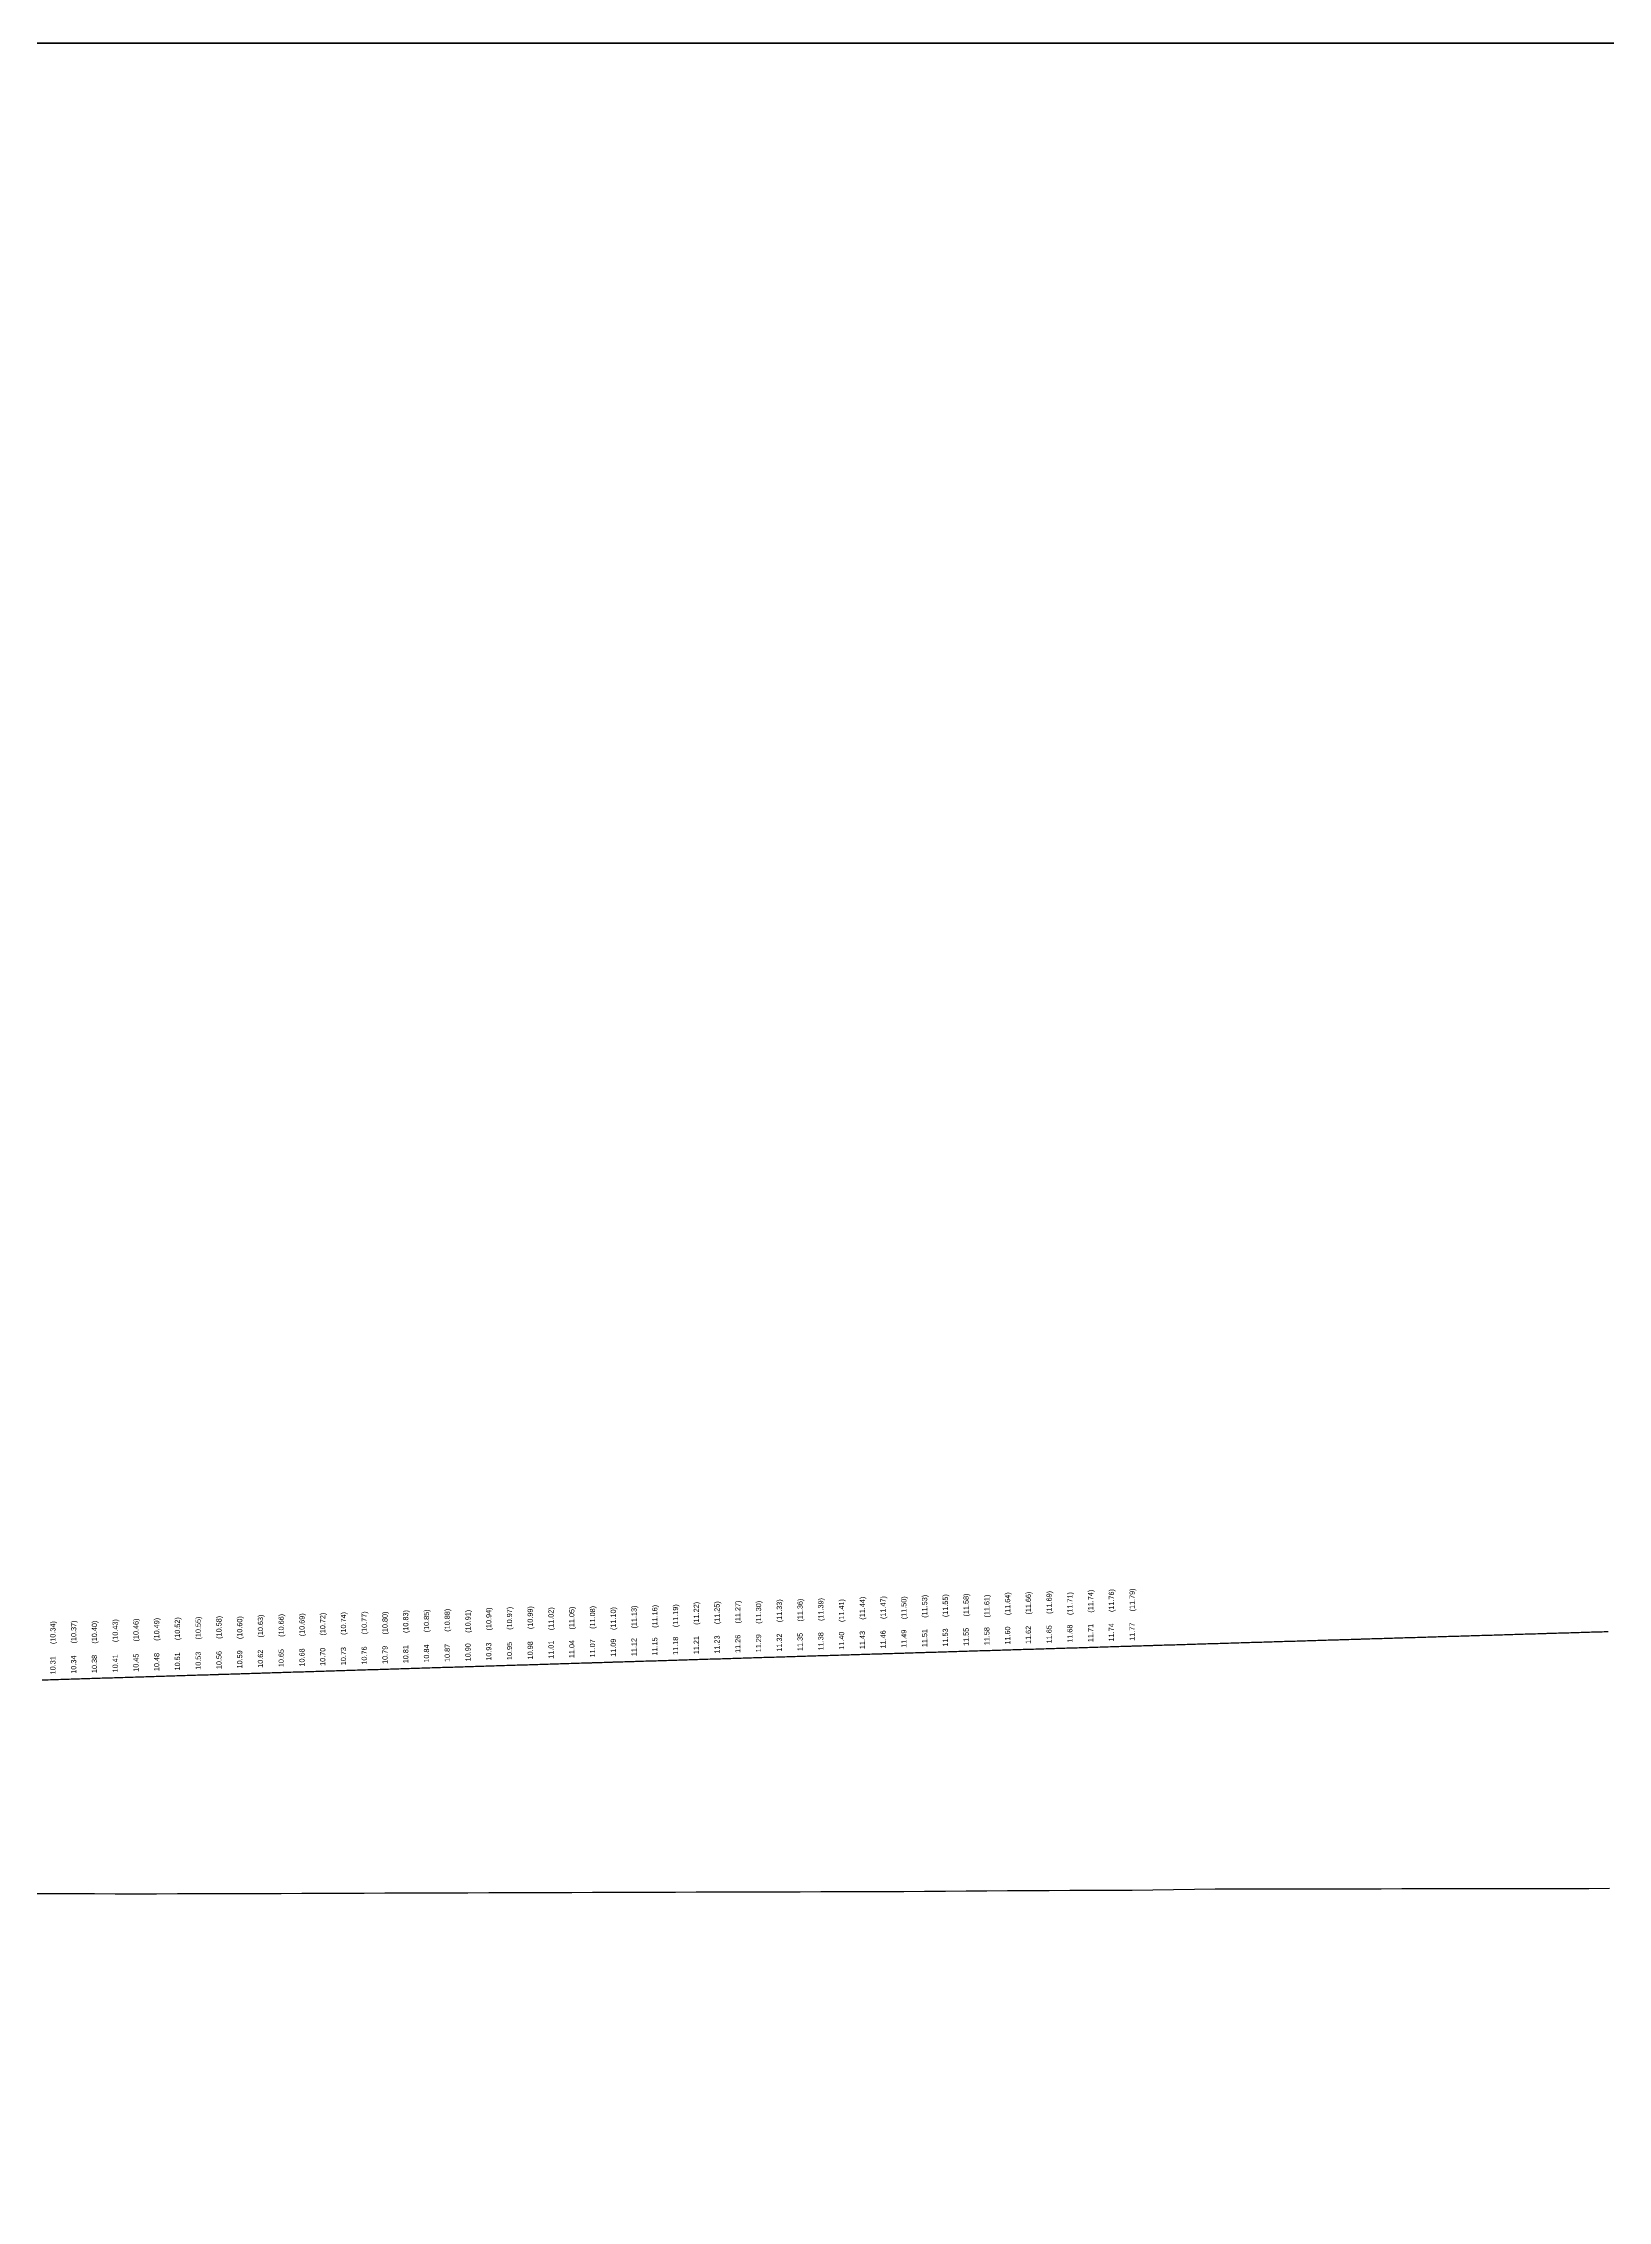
# Model space of a CAD drawing. Header units: millimetres. Extents: x 1864 to 10174863, y -4887456 to 5366151.
# Drawn here: x 8442183 to 8517573, y -10242 to 93729 of the extents above; entities that cross this region are included whole.
import ezdxf
from ezdxf.enums import TextEntityAlignment as Align

# ---------------------------------------------------------------- set-up
doc = ezdxf.new("R2010")
doc.units = ezdxf.units.MM
doc.layers.add('1-Бетон', color=106, linetype='Continuous', lineweight=35)
for name, color, linetype in [('Красный профиль', 1, 'Continuous'), ('Рабочие отметки', 7, 'Continuous'), ('Рабочие отметки доп.', 7, 'Continuous'), ('Черный профиль', 3, 'Continuous')]:
    doc.layers.add(name, color=color, linetype=linetype)
doc.styles.get("Standard").update_dxf_attribs({"font": 'arial.ttf'})

msp = doc.modelspace()

# ---------------------------------------------------------------- linework, layer by layer
at = {"layer": '1-Бетон', "color": 1}
msp.add_lwpolyline([(8290824.7, 93728.7), (8880488.9, 93728.7), (8880488.9, -94895.3), (8290824.7, -94895.3)], close=True, dxfattribs=at)
at = {"layer": 'Красный профиль', "linetype": 'Continuous', "flags": 128}
msp.add_lwpolyline([(8442129.9, 14860.6), (8442229.8, 14863.7), (8442329.8, 14866.9), (8442429.7, 14870.1), (8442529.7, 14873.2), (8442629.6, 14876.4), (8442652.2, 14877.1), (8442729.6, 14879.5), (8442829.5, 14882.7), (8442929.5, 14885.8), (8443029.4, 14889), (8443129.4, 14892.1), (8443229.4, 14895.3), (8443329.3, 14898.4), (8443429.3, 14901.6), (8443529.2, 14904.8), (8443629.2, 14907.9), (8443652.2, 14908.6), (8443729.1, 14911.1), (8443829.1, 14914.2), (8443929, 14917.4), (8444029, 14920.5), (8444128.9, 14923.7), (8444228.9, 14926.8), (8444328.8, 14930), (8444428.8, 14933.1), (8444528.7, 14936.3), (8444628.7, 14939.4), (8444652.2, 14940.2), (8444728.6, 14942.6), (8444828.6, 14945.7), (8444928.5, 14948.9), (8445028.5, 14952), (8445128.4, 14955.2), (8445228.4, 14958.3), (8445328.3, 14961.5), (8445428.3, 14964.6), (8445528.2, 14967.8), (8445628.2, 14970.9), (8445652.2, 14971.7), (8445728.1, 14974.1), (8445828.1, 14977.2), (8445928, 14980.4), (8446028, 14983.5), (8446127.9, 14986.7), (8446227.9, 14989.8), (8446327.8, 14993), (8446427.8, 14996.1), (8446527.7, 14999.3), (8446627.7, 15002.4), (8446652.2, 15003.2), (8446727.6, 15005.6), (8446827.6, 15008.7), (8446927.5, 15011.9), (8447027.5, 15015), (8447127.4, 15018.2), (8447227.4, 15021.3), (8447327.3, 15024.5), (8447427.3, 15027.6), (8447527.2, 15030.8), (8447627.2, 15033.9), (8447652.2, 15034.7), (8447727.1, 15037), (8447827.1, 15040.2), (8447927, 15043.3), (8448027, 15046.5), (8448126.9, 15049.6), (8448226.9, 15052.8), (8448326.8, 15055.9), (8448426.8, 15059.1), (8448526.7, 15062.2), (8448626.7, 15065.4), (8448652.2, 15066.2), (8448726.6, 15068.5), (8448826.6, 15071.6), (8448926.5, 15074.8), (8449026.5, 15077.9), (8449126.4, 15081.1), (8449226.4, 15084.2), (8449326.3, 15087.4), (8449426.3, 15090.5), (8449526.2, 15093.6), (8449626.2, 15096.8), (8449652.2, 15097.6), (8449726.1, 15099.9), (8449826.1, 15103.1), (8449926, 15106.2), (8450026, 15109.4), (8450125.9, 15112.5), (8450225.9, 15115.6), (8450325.8, 15118.8), (8450425.8, 15121.9), (8450525.7, 15125.1), (8450625.7, 15128.2), (8450652.2, 15129), (8450725.6, 15131.3), (8450825.6, 15134.5), (8450925.5, 15137.6), (8451025.5, 15140.8), (8451125.4, 15143.9), (8451225.4, 15147), (8451325.3, 15150.2), (8451425.3, 15153.3), (8451525.2, 15156.5), (8451625.2, 15159.6), (8451652.2, 15160.5), (8451725.1, 15162.7), (8451825.1, 15165.9), (8451925, 15169), (8452025, 15172.2), (8452124.9, 15175.3), (8452224.9, 15178.4), (8452324.8, 15181.6), (8452424.8, 15184.7), (8452524.7, 15187.9), (8452624.7, 15191), (8452652.2, 15191.9), (8452724.6, 15194.1), (8452824.6, 15197.3), (8452924.5, 15200.4), (8453024.5, 15203.5), (8453124.4, 15206.7), (8453224.4, 15209.8), (8453324.3, 15213), (8453424.3, 15216.1), (8453524.2, 15219.2), (8453624.2, 15222.4), (8453652.2, 15223.2), (8453724.1, 15225.5), (8453824.1, 15228.6), (8453924, 15231.8), (8454024, 15234.9), (8454123.9, 15238), (8454223.9, 15241.2), (8454323.8, 15244.3), (8454423.8, 15247.4), (8454523.7, 15250.6), (8454623.7, 15253.7), (8454652.2, 15254.6), (8454723.6, 15256.8), (8454823.6, 15260), (8454923.5, 15263.1), (8455023.5, 15266.2), (8455123.4, 15269.4), (8455223.4, 15272.5), (8455323.3, 15275.6), (8455423.3, 15278.8), (8455523.2, 15281.9), (8455623.2, 15285), (8455652.2, 15285.9), (8455723.1, 15288.2), (8455823.1, 15291.3), (8455923, 15294.4), (8456023, 15297.6), (8456122.9, 15300.7), (8456222.9, 15303.8), (8456322.8, 15307), (8456422.8, 15310.1), (8456522.7, 15313.2), (8456622.7, 15316.4), (8456652.2, 15317.3), (8456722.6, 15319.5), (8456822.6, 15322.6), (8456922.5, 15325.7), (8457022.5, 15328.9), (8457122.4, 15332), (8457222.4, 15335.1), (8457322.3, 15338.3), (8457422.3, 15341.4), (8457522.2, 15344.5), (8457622.2, 15347.6), (8457652.2, 15348.6), (8457722.1, 15350.8), (8457822.1, 15353.9), (8457922, 15357), (8458022, 15360.2), (8458121.9, 15363.3), (8458221.9, 15366.4), (8458321.8, 15369.5), (8458421.8, 15372.7), (8458521.7, 15375.8), (8458621.7, 15378.9), (8458652.2, 15379.9), (8458721.6, 15382.1), (8458821.6, 15385.2), (8458921.5, 15388.3), (8459021.5, 15391.4), (8459121.4, 15394.6), (8459221.4, 15397.7), (8459321.3, 15400.8), (8459421.3, 15403.9), (8459521.2, 15407.1), (8459621.2, 15410.2), (8459652.2, 15411.2), (8459721.1, 15413.3), (8459821.1, 15416.4), (8459921, 15419.6), (8460021, 15422.7), (8460120.9, 15425.8), (8460220.9, 15428.9), (8460320.8, 15432.1), (8460420.8, 15435.2), (8460520.7, 15438.3), (8460620.7, 15441.4), (8460652.2, 15442.4), (8460720.6, 15444.6), (8460820.6, 15447.7), (8460920.6, 15450.8), (8461020.5, 15453.9), (8461120.5, 15457), (8461220.4, 15460.2), (8461320.4, 15463.3), (8461420.3, 15466.4), (8461520.3, 15469.5), (8461620.2, 15472.7), (8461652.2, 15473.7), (8461720.2, 15475.8), (8461820.1, 15478.9), (8461920.1, 15482), (8462020, 15485.1), (8462120, 15488.3), (8462219.9, 15491.4), (8462319.9, 15494.5), (8462419.8, 15497.6), (8462519.8, 15500.7), (8462619.7, 15503.9), (8462652.2, 15504.9), (8462719.7, 15507), (8462819.6, 15510.1), (8462919.6, 15513.2), (8463019.5, 15516.3), (8463119.5, 15519.5), (8463219.4, 15522.6), (8463319.4, 15525.7), (8463419.3, 15528.8), (8463519.3, 15531.9), (8463619.2, 15535.1), (8463652.2, 15536.1), (8463719.2, 15538.2), (8463819.1, 15541.3), (8463919.1, 15544.4), (8464019, 15547.5), (8464119, 15550.6), (8464218.9, 15553.8), (8464318.9, 15556.9), (8464418.8, 15560), (8464518.8, 15563.1), (8464618.7, 15566.2), (8464652.2, 15567.3), (8464718.7, 15569.3), (8464818.6, 15572.5), (8464918.6, 15575.6), (8465018.5, 15578.7), (8465118.5, 15581.8), (8465218.4, 15584.9), (8465318.4, 15588), (8465418.3, 15591.2), (8465518.3, 15594.3), (8465618.2, 15597.4), (8465652.2, 15598.5), (8465718.2, 15600.5), (8465818.1, 15603.6), (8465918.1, 15606.7), (8466018, 15609.8), (8466118, 15613), (8466217.9, 15616.1), (8466317.9, 15619.2), (8466417.8, 15622.3), (8466517.8, 15625.4), (8466617.7, 15628.5), (8466652.2, 15629.6), (8466717.7, 15631.6), (8466817.6, 15634.8), (8466917.6, 15637.9), (8467017.5, 15641), (8467117.5, 15644.1), (8467217.4, 15647.2), (8467317.4, 15650.3), (8467417.3, 15653.4), (8467517.3, 15656.5), (8467617.2, 15659.7), (8467652.2, 15660.7), (8467717.2, 15662.8), (8467817.1, 15665.9), (8467917.1, 15669), (8468017, 15672.1), (8468117, 15675.2), (8468216.9, 15678.3), (8468316.9, 15681.4), (8468416.8, 15684.5), (8468516.8, 15687.6), (8468616.7, 15690.8), (8468652.2, 15691.9), (8468716.7, 15693.9), (8468816.6, 15697), (8468916.6, 15700.1), (8469016.5, 15703.2), (8469116.5, 15706.3), (8469216.4, 15709.4), (8469316.4, 15712.5), (8469416.3, 15715.6), (8469516.3, 15718.7), (8469616.2, 15721.8), (8469652.2, 15723), (8469716.2, 15724.9), (8469816.1, 15728.1), (8469916.1, 15731.2), (8470016, 15734.3), (8470116, 15737.4), (8470215.9, 15740.5), (8470315.9, 15743.6), (8470415.8, 15746.7), (8470515.8, 15749.8), (8470615.7, 15752.9), (8470652.2, 15754), (8470715.7, 15756), (8470815.6, 15759.1), (8470915.6, 15762.2), (8471015.5, 15765.3), (8471115.5, 15768.4), (8471215.4, 15771.5), (8471315.4, 15774.6), (8471415.3, 15777.8), (8471515.3, 15780.9), (8471615.2, 15784), (8471652.2, 15785.1), (8471715.2, 15787.1), (8471815.1, 15790.2), (8471915.1, 15793.3), (8472015, 15796.4), (8472115, 15799.5), (8472214.9, 15802.6), (8472314.9, 15805.7), (8472414.8, 15808.8), (8472514.8, 15811.9), (8472614.7, 15815), (8472652.2, 15816.2), (8472714.7, 15818.1), (8472814.6, 15821.2), (8472914.6, 15824.3), (8473014.5, 15827.4), (8473114.5, 15830.5), (8473214.4, 15833.6), (8473314.4, 15836.7), (8473414.3, 15839.8), (8473514.3, 15842.9), (8473614.2, 15846), (8473652.2, 15847.2), (8473714.2, 15849.1), (8473814.1, 15852.2), (8473914.1, 15855.3), (8474014, 15858.4), (8474114, 15861.5), (8474213.9, 15864.6), (8474313.9, 15867.7), (8474413.8, 15870.8), (8474513.8, 15873.9), (8474613.7, 15877), (8474652.2, 15878.2), (8474713.7, 15880.1), (8474813.6, 15883.2), (8474913.6, 15886.3), (8475013.5, 15889.4), (8475113.5, 15892.5), (8475213.4, 15895.6), (8475313.4, 15898.7), (8475413.3, 15901.8), (8475513.3, 15904.9), (8475613.2, 15908), (8475652.2, 15909.2), (8475713.2, 15911.1), (8475813.1, 15914.2), (8475913.1, 15917.3), (8476013, 15920.4), (8476113, 15923.5), (8476212.9, 15926.6), (8476312.9, 15929.7), (8476412.8, 15932.8), (8476512.8, 15935.9), (8476612.7, 15939), (8476652.2, 15940.2), (8476712.7, 15942.1), (8476812.6, 15945.1), (8476912.6, 15948.2), (8477012.5, 15951.3), (8477112.5, 15954.4), (8477212.4, 15957.5), (8477312.4, 15960.6), (8477412.3, 15963.7), (8477512.3, 15966.8), (8477612.2, 15969.9), (8477652.2, 15971.1), (8477712.2, 15973), (8477812.1, 15976.1), (8477912.1, 15979.2), (8478012, 15982.3), (8478112, 15985.4), (8478211.9, 15988.5), (8478311.9, 15991.6), (8478411.8, 15994.6), (8478511.8, 15997.7), (8478611.7, 16000.8), (8478652.2, 16002.1), (8478711.7, 16003.9), (8478811.7, 16007), (8478911.6, 16010.1), (8479011.6, 16013.2), (8479111.5, 16016.3), (8479211.5, 16019.4), (8479311.4, 16022.5), (8479411.4, 16025.6), (8479511.3, 16028.7), (8479611.3, 16031.7), (8479652.2, 16033), (8479711.2, 16034.8), (8479811.2, 16037.9), (8479911.1, 16041), (8480011.1, 16044.1), (8480111, 16047.2), (8480211, 16050.3), (8480310.9, 16053.4), (8480410.9, 16056.5), (8480510.8, 16059.6), (8480610.8, 16062.6), (8480652.2, 16063.9), (8480710.7, 16065.7), (8480810.7, 16068.8), (8480910.6, 16071.9), (8481010.6, 16075), (8481110.5, 16078.1), (8481210.5, 16081.2), (8481310.4, 16084.3), (8481410.4, 16087.3), (8481510.3, 16090.4), (8481610.3, 16093.5), (8481652.2, 16094.8), (8481710.2, 16096.6), (8481810.2, 16099.7), (8481910.1, 16102.8), (8482010.1, 16105.9), (8482110, 16108.9), (8482210, 16112), (8482309.9, 16115.1), (8482409.9, 16118.2), (8482509.8, 16121.3), (8482609.8, 16124.4), (8482652.2, 16125.7), (8482709.7, 16127.5), (8482809.7, 16130.5), (8482909.6, 16133.6), (8483009.6, 16136.7), (8483109.5, 16139.8), (8483209.5, 16142.9), (8483309.4, 16146), (8483409.4, 16149.1), (8483509.3, 16152.1), (8483609.3, 16155.2), (8483652.2, 16156.5), (8483709.2, 16158.3), (8483809.2, 16161.4), (8483909.1, 16164.5), (8484009.1, 16167.5), (8484109, 16170.6), (8484209, 16173.7), (8484308.9, 16176.8), (8484408.9, 16179.9), (8484508.8, 16183), (8484608.8, 16186), (8484652.2, 16187.4), (8484708.7, 16189.1), (8484808.7, 16192.2), (8484908.6, 16195.3), (8485008.6, 16198.4), (8485108.5, 16201.4), (8485208.5, 16204.5), (8485308.4, 16207.6), (8485408.4, 16210.7), (8485508.3, 16213.8), (8485608.3, 16216.8), (8485652.2, 16218.2), (8485708.2, 16219.9), (8485808.2, 16223), (8485908.1, 16226.1), (8486008.1, 16229.2), (8486108, 16232.2), (8486208, 16235.3), (8486307.9, 16238.4), (8486407.9, 16241.5), (8486507.8, 16244.6), (8486607.8, 16247.6), (8486652.2, 16249), (8486707.7, 16250.7), (8486807.7, 16253.8), (8486907.6, 16256.9), (8487007.6, 16259.9), (8487107.5, 16263), (8487207.5, 16266.1), (8487307.4, 16269.2), (8487407.4, 16272.3), (8487507.3, 16275.3), (8487607.3, 16278.4), (8487652.2, 16279.8), (8487707.2, 16281.5), (8487807.2, 16284.6), (8487907.1, 16287.6), (8488007.1, 16290.7), (8488107, 16293.8), (8488207, 16296.9), (8488306.9, 16299.9), (8488406.9, 16303), (8488506.8, 16306.1), (8488606.8, 16309.2), (8488652.2, 16310.6), (8488706.7, 16312.2), (8488806.7, 16315.3), (8488906.6, 16318.4), (8489006.6, 16321.5), (8489106.5, 16324.5), (8489206.5, 16327.6), (8489306.4, 16330.7), (8489406.4, 16333.8), (8489506.3, 16336.8), (8489606.3, 16339.9), (8489652.2, 16341.3), (8489706.2, 16343), (8489806.2, 16346), (8489906.1, 16349.1), (8490006.1, 16352.2), (8490106, 16355.3), (8490206, 16358.3), (8490305.9, 16361.4), (8490405.9, 16364.5), (8490505.8, 16367.5), (8490605.8, 16370.6), (8490652.2, 16372), (8490705.7, 16373.7), (8490805.7, 16376.8), (8490905.6, 16379.8), (8491005.6, 16382.9), (8491105.5, 16386), (8491205.5, 16389), (8491305.4, 16392.1), (8491405.4, 16395.2), (8491505.3, 16398.3), (8491605.3, 16401.3), (8491652.2, 16402.8), (8491705.2, 16404.4), (8491805.2, 16407.5), (8491905.1, 16410.5), (8492005.1, 16413.6), (8492105, 16416.7), (8492205, 16419.7), (8492304.9, 16422.8), (8492404.9, 16425.9), (8492504.8, 16428.9), (8492604.8, 16432), (8492652.2, 16433.5), (8492704.7, 16435.1), (8492804.7, 16438.1), (8492904.6, 16441.2), (8493004.6, 16444.3), (8493104.5, 16447.3), (8493204.5, 16450.4), (8493304.4, 16453.5), (8493404.4, 16456.5), (8493504.3, 16459.6), (8493604.3, 16462.7), (8493652.2, 16464.1), (8493704.2, 16465.7), (8493804.2, 16468.8), (8493904.1, 16471.9), (8494004.1, 16474.9), (8494104, 16478), (8494204, 16481.1), (8494303.9, 16484.1), (8494403.9, 16487.2), (8494503.8, 16490.3), (8494603.8, 16493.3), (8494652.2, 16494.8), (8494703.7, 16496.4), (8494803.7, 16499.5), (8494903.6, 16502.5), (8495003.6, 16505.6), (8495103.5, 16508.6), (8495203.5, 16511.7), (8495303.4, 16514.8), (8495403.4, 16517.8), (8495503.3, 16520.9), (8495603.3, 16524), (8495652.2, 16525.5), (8495703.2, 16527), (8495803.2, 16530.1), (8495903.1, 16533.1), (8496003.1, 16536.2), (8496103, 16539.3), (8496203, 16542.3), (8496302.9, 16545.4), (8496402.9, 16548.4), (8496502.8, 16551.5), (8496602.8, 16554.6), (8496652.2, 16556.1), (8496702.8, 16557.6), (8496802.7, 16560.7), (8496902.7, 16563.8), (8497002.6, 16566.8), (8497102.6, 16569.9), (8497202.5, 16572.9), (8497302.5, 16576), (8497402.4, 16579), (8497502.4, 16582.1), (8497602.3, 16585.2), (8497652.2, 16586.7), (8497702.3, 16588.2), (8497802.2, 16591.3), (8497902.2, 16594.3), (8498002.1, 16597.4), (8498102.1, 16600.5), (8498202, 16603.5), (8498302, 16606.6), (8498401.9, 16609.6), (8498501.9, 16612.7), (8498601.8, 16615.7), (8498652.2, 16617.3), (8498701.8, 16618.8), (8498801.7, 16621.9), (8498901.7, 16624.9), (8499001.6, 16628), (8499101.6, 16631), (8499201.5, 16634.1), (8499301.5, 16637.1), (8499401.4, 16640.2), (8499501.4, 16643.3), (8499601.3, 16646.3), (8499652.2, 16647.9), (8499701.3, 16649.4), (8499801.2, 16652.4), (8499901.2, 16655.5), (8500001.1, 16658.5), (8500101.1, 16661.6), (8500201, 16664.6), (8500301, 16667.7), (8500400.9, 16670.7), (8500500.9, 16673.8), (8500600.8, 16676.9), (8500652.2, 16678.4), (8500700.8, 16679.9), (8500800.7, 16683), (8500900.7, 16686), (8501000.6, 16689.1), (8501100.6, 16692.1), (8501200.5, 16695.2), (8501300.5, 16698.2), (8501400.4, 16701.3), (8501500.4, 16704.3), (8501600.3, 16707.4), (8501652.2, 16709), (8501700.3, 16710.4), (8501800.2, 16713.5), (8501900.2, 16716.5), (8502000.1, 16719.6), (8502100.1, 16722.6), (8502200, 16725.7), (8502300, 16728.7), (8502399.9, 16731.8), (8502499.9, 16734.8), (8502599.8, 16737.9), (8502652.2, 16739.5), (8502699.8, 16740.9), (8502799.7, 16744), (8502899.7, 16747), (8502999.6, 16750.1), (8503099.6, 16753.1), (8503199.5, 16756.2), (8503299.5, 16759.2), (8503399.4, 16762.3), (8503499.4, 16765.3), (8503599.3, 16768.4), (8503652.2, 16770), (8503699.3, 16771.4), (8503799.2, 16774.5), (8503899.2, 16777.5), (8503999.1, 16780.6), (8504099.1, 16783.6), (8504199, 16786.7), (8504299, 16789.7), (8504398.9, 16792.8), (8504498.9, 16795.8), (8504598.8, 16798.9), (8504652.2, 16800.5), (8504698.8, 16801.9), (8504798.7, 16804.9), (8504898.7, 16808), (8504998.6, 16811), (8505098.6, 16814.1), (8505198.5, 16817.1), (8505298.5, 16820.2), (8505398.4, 16823.2), (8505498.4, 16826.3), (8505598.3, 16829.3), (8505652.2, 16831), (8505698.3, 16832.4), (8505798.2, 16835.4), (8505898.2, 16838.4), (8505998.1, 16841.5), (8506098.1, 16844.5), (8506198, 16847.6), (8506298, 16850.6), (8506397.9, 16853.7), (8506497.9, 16856.7), (8506597.8, 16859.8), (8506652.2, 16861.4), (8506697.8, 16862.8), (8506797.7, 16865.8), (8506897.7, 16868.9), (8506997.6, 16871.9), (8507097.6, 16875), (8507197.5, 16878), (8507297.5, 16881), (8507397.4, 16884.1), (8507497.4, 16887.1), (8507597.3, 16890.2), (8507652.2, 16891.8), (8507697.3, 16893.2), (8507797.2, 16896.3), (8507897.2, 16899.3), (8507997.1, 16902.3), (8508097.1, 16905.4), (8508197, 16908.4), (8508297, 16911.5), (8508396.9, 16914.5), (8508496.9, 16917.5), (8508596.8, 16920.6), (8508652.2, 16922.3), (8508696.8, 16923.6), (8508796.7, 16926.7), (8508896.7, 16929.7), (8508996.6, 16932.7), (8509096.6, 16935.8), (8509196.5, 16938.8), (8509296.5, 16941.9), (8509396.4, 16944.9), (8509496.4, 16947.9), (8509596.3, 16951), (8509652.2, 16952.7), (8509696.3, 16954), (8509796.2, 16957), (8509896.2, 16960.1), (8509996.1, 16963.1), (8510096.1, 16966.2), (8510196, 16969.2), (8510296, 16972.2), (8510395.9, 16975.3), (8510495.9, 16978.3), (8510595.8, 16981.3), (8510652.2, 16983), (8510695.8, 16984.4), (8510795.7, 16987.4), (8510895.7, 16990.4), (8510995.6, 16993.5), (8511095.6, 16996.5), (8511195.5, 16999.5), (8511295.5, 17002.6), (8511395.4, 17005.6), (8511495.4, 17008.7), (8511595.3, 17011.7), (8511652.2, 17013.4), (8511695.3, 17014.7), (8511795.2, 17017.8), (8511895.2, 17020.8), (8511995.1, 17023.8), (8512095.1, 17026.9), (8512195, 17029.9), (8512295, 17032.9), (8512394.9, 17036), (8512494.9, 17039), (8512594.8, 17042), (8512652.2, 17043.8), (8512694.8, 17045.1), (8512794.7, 17048.1), (8512894.7, 17051.1), (8512994.6, 17054.2), (8513094.6, 17057.2), (8513194.5, 17060.2), (8513294.5, 17063.2), (8513394.4, 17066.3), (8513494.4, 17069.3), (8513594.3, 17072.3), (8513652.2, 17074.1), (8513694.3, 17075.4), (8513794.2, 17078.4), (8513894.2, 17081.4), (8513994.1, 17084.5), (8514094.1, 17087.5), (8514194, 17090.5), (8514294, 17093.6), (8514394, 17096.6), (8514493.9, 17099.6), (8514593.9, 17102.6), (8514652.2, 17104.4), (8514693.8, 17105.7), (8514793.8, 17108.7), (8514893.7, 17111.7), (8514993.7, 17114.8), (8515093.6, 17117.8), (8515193.6, 17120.8), (8515293.5, 17123.8), (8515393.5, 17126.9), (8515493.4, 17129.9), (8515593.4, 17132.9), (8515652.2, 17134.7), (8515693.3, 17136), (8515793.3, 17139), (8515893.2, 17142), (8515993.2, 17145), (8516093.1, 17148.1), (8516193.1, 17151.1), (8516293, 17154.1), (8516393, 17157.1), (8516492.9, 17160.2), (8516592.9, 17163.2), (8516652.2, 17165), (8516692.8, 17166.2), (8516792.8, 17169.2), (8516892.7, 17172.3), (8516992.7, 17175.3), (8517092.6, 17178.3), (8517192.6, 17181.3), (8517292.5, 17184.4), (8517392.5, 17187.4), (8517492.4, 17190.4), (8517592.4, 17193.4)], dxfattribs=at)
at = {"layer": 'Черный профиль', "linetype": 'Continuous', "flags": 128}
msp.add_lwpolyline([(8441652.2, 4571.3), (8442652.2, 4567.9), (8443652.2, 4564.6), (8444652.2, 4561.2), (8445652.2, 4557.9), (8446652.2, 4555.5), (8447652.2, 4558.1), (8448652.2, 4560.7), (8449652.2, 4563.3), (8450652.2, 4566.1), (8451652.2, 4569), (8452652.2, 4572.1), (8453652.2, 4575.8), (8454652.2, 4579.5), (8455652.2, 4583.2), (8456652.2, 4586.9), (8457652.2, 4590.7), (8458652.2, 4594.4), (8459652.2, 4597.6), (8460652.2, 4600.8), (8461652.2, 4604), (8462652.2, 4607.2), (8463652.2, 4610.3), (8464652.2, 4613.5), (8465652.2, 4616.7), (8466652.2, 4619.9), (8467652.2, 4623.1), (8468652.2, 4626.3), (8469652.2, 4629.5), (8470652.2, 4632.4), (8471652.2, 4635.4), (8472652.2, 4638.2), (8473652.2, 4640.9), (8474652.2, 4643.6), (8475652.2, 4646.3), (8476652.2, 4649), (8477652.2, 4651.7), (8478652.2, 4654.5), (8479652.2, 4657.2), (8480652.2, 4659.9), (8481652.2, 4662.6), (8482652.2, 4665.3), (8483652.2, 4668.4), (8484652.2, 4677.1), (8485652.2, 4685.8), (8486652.2, 4694.6), (8487652.2, 4703.3), (8488652.2, 4712), (8489652.2, 4716.8), (8490652.2, 4720.2), (8491652.2, 4722.9), (8492652.2, 4725), (8493652.2, 4726.5), (8494652.2, 4729.6), (8495652.2, 4741.9), (8496652.2, 4755.4), (8497652.2, 4770.1), (8498652.2, 4785.6), (8499652.2, 4785.1), (8500652.2, 4785.3), (8501652.2, 4786.1), (8502652.2, 4787.8), (8503652.2, 4790.5), (8504652.2, 4793.8), (8505652.2, 4797.1), (8506652.2, 4800.4), (8507652.2, 4803.8), (8508652.2, 4807.1), (8509652.2, 4810.4), (8510652.2, 4813.7), (8511652.2, 4816.2), (8512652.2, 4816.3), (8513652.2, 4816.4), (8514652.2, 4816.5), (8515652.2, 4816.7), (8516652.2, 4816.8), (8517652.2, 4816.9)], dxfattribs=at)

# ---------------------------------------------------------------- texts
at = {"layer": 'Рабочие отметки', "linetype": 'Continuous'}
for s, p in [('10.93', (8463652.2, 15786.1)), ('10.95', (8464652.2, 15817.3)), ('10.98', (8465652.2, 15848.5)), ('11.01', (8466652.2, 15879.6)), ('11.04', (8467652.2, 15910.7)), ('11.07', (8468652.2, 15941.9)), ('11.09', (8469652.2, 15973)), ('11.12', (8470652.2, 16004)), ('11.15', (8471652.2, 16035.1)), ('11.18', (8472652.2, 16066.2)), ('11.21', (8473652.2, 16097.2)), ('11.23', (8474652.2, 16128.2)), ('11.26', (8475652.2, 16159.2)), ('11.29', (8476652.2, 16190.2)), ('11.32', (8477652.2, 16221.1)), ('11.35', (8478652.2, 16252.1)), ('11.38', (8479652.2, 16283)), ('11.40', (8480652.2, 16313.9)), ('11.43', (8481652.2, 16344.8)), ('11.46', (8482652.2, 16375.7)), ('11.49', (8483652.2, 16406.5)), ('11.51', (8484652.2, 16437.4)), ('11.53', (8485652.2, 16468.2)), ('11.55', (8486652.2, 16499)), ('11.58', (8487652.2, 16529.8)), ('11.60', (8488652.2, 16560.6)), ('11.62', (8489652.2, 16591.3)), ('11.65', (8490652.2, 16622)), ('11.68', (8491652.2, 16652.8)), ('11.71', (8492652.2, 16683.5)), ('11.74', (8493652.2, 16714.1)), ('11.77', (8494652.2, 16744.8)), ('10.31', (8442652.2, 15127.1)), ('10.34', (8443652.2, 15158.6)), ('10.38', (8444652.2, 15190.2)), ('10.41', (8445652.2, 15221.7)), ('10.45', (8446652.2, 15253.2)), ('10.48', (8447652.2, 15284.7)), ('10.51', (8448652.2, 15316.2)), ('10.53', (8449652.2, 15347.6)), ('10.56', (8450652.2, 15379)), ('10.59', (8451652.2, 15410.5)), ('10.62', (8452652.2, 15441.9)), ('10.65', (8453652.2, 15473.2)), ('10.68', (8454652.2, 15504.6)), ('10.70', (8455652.2, 15535.9)), ('10.73', (8456652.2, 15567.3)), ('10.76', (8457652.2, 15598.6)), ('10.79', (8458652.2, 15629.9)), ('10.81', (8459652.2, 15661.2)), ('10.84', (8460652.2, 15692.4)), ('10.87', (8461652.2, 15723.7)), ('10.90', (8462652.2, 15754.9))]:
    msp.add_text(s, height=250, rotation=90.000002, dxfattribs=at).set_placement(p, align=Align.MIDDLE_LEFT)
at = {"layer": 'Рабочие отметки доп.', "linetype": 'Continuous'}
for s, p in [('(11.33)', (8477652.2, 17637.8)), ('(11.36)', (8478652.2, 17668.8)), ('(11.39)', (8479652.2, 17699.7)), ('(11.41)', (8480652.2, 17647.3)), ('(11.44)', (8481652.2, 17761.5)), ('(11.47)', (8482652.2, 17792.4)), ('(11.50)', (8483652.2, 17781.5)), ('(11.53)', (8484652.2, 17854)), ('(11.55)', (8485652.2, 17884.9)), ('(11.58)', (8486652.2, 17915.7)), ('(11.61)', (8487652.2, 17863.1)), ('(11.64)', (8488652.2, 17977.2)), ('(11.66)', (8489652.2, 18008)), ('(11.69)', (8490652.2, 18038.7)), ('(11.71)', (8491652.2, 17986.1)), ('(11.74)', (8492652.2, 18100.1)), ('(11.76)', (8493652.2, 18130.8)), ('(11.79)', (8494652.2, 18161.5)), ('(10.37)', (8443652.2, 16617)), ('(10.40)', (8444652.2, 16606.8)), ('(10.43)', (8445652.2, 16680)), ('(10.46)', (8446652.2, 16711.5)), ('(10.49)', (8447652.2, 16743)), ('(10.52)', (8448652.2, 16774.5)), ('(10.55)', (8449652.2, 16805.9)), ('(10.58)', (8450652.2, 16837.4)), ('(10.60)', (8451652.2, 16827.1)), ('(10.63)', (8452652.2, 16900.2)), ('(10.66)', (8453652.2, 16931.6)), ('(10.69)', (8454652.2, 16962.9)), ('(10.72)', (8455652.2, 16994.3)), ('(10.74)', (8456652.2, 17025.6)), ('(10.77)', (8457652.2, 17056.9)), ('(10.80)', (8458652.2, 17046.5)), ('(10.83)', (8459652.2, 17119.5)), ('(10.85)', (8460652.2, 17150.8)), ('(10.88)', (8461652.2, 17182)), ('(10.91)', (8462652.2, 17129.9)), ('(10.94)', (8463652.2, 17244.4)), ('(10.97)', (8464652.2, 17275.6)), ('(10.99)', (8465652.2, 17306.8)), ('(11.02)', (8466652.2, 17254.6)), ('(11.05)', (8467652.2, 17285.7)), ('(11.08)', (8468652.2, 17316.9)), ('(11.10)', (8469652.2, 17264.6)), ('(11.13)', (8470652.2, 17337.4)), ('(11.16)', (8471652.2, 17368.4)), ('(11.19)', (8472652.2, 17399.5)), ('(11.22)', (8473652.2, 17513.9)), ('(11.25)', (8474652.2, 17544.9)), ('(11.27)', (8475652.2, 17575.9)), ('(11.30)', (8476652.2, 17565.2)), ('(10.34)', (8442652.2, 16585.4))]:
    msp.add_text(s, height=250, rotation=90.000002, dxfattribs=at).set_placement(p, align=Align.MIDDLE_LEFT)

doc.saveas('drawing.dxf')
